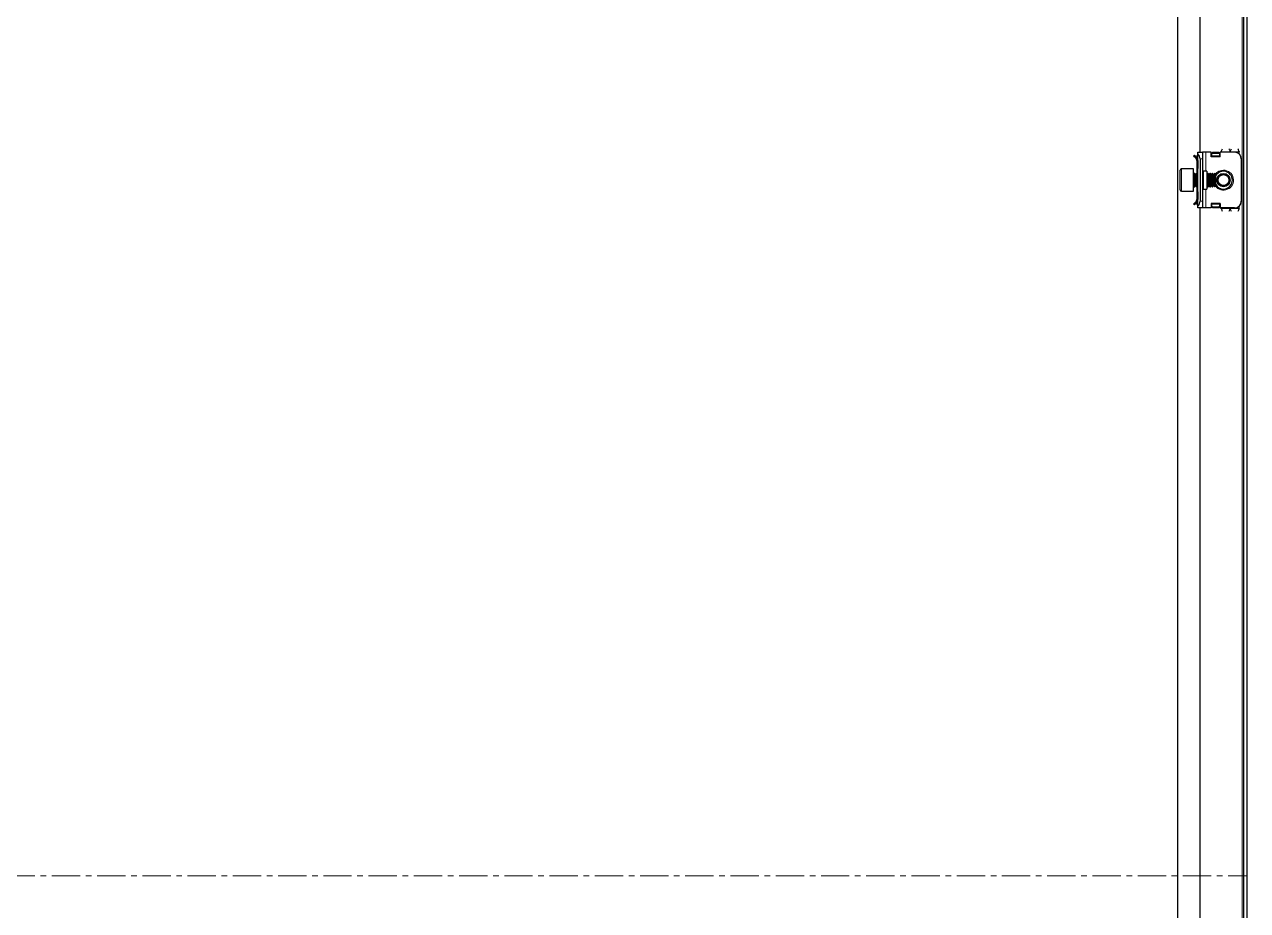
# Model space of a CAD drawing. Header units: millimetres. Extents: x -598 to 2041, y -624 to 1170.
# Drawn here: x 1492 to 2041, y 273 to 671 of the extents above; entities that cross this region are included whole.
import ezdxf

# ---------------------------------------------------------------- set-up
doc = ezdxf.new("R2010")
doc.units = ezdxf.units.MM
doc.linetypes.add('CENTERX2', pattern=[20.32, 12.7, -2.54, 2.54, -2.54])
doc.layers.add('FORMAT', color=7, linetype='Continuous')

msp = doc.modelspace()

# ---------------------------------------------------------------- linework, layer by layer
at = {"color": 8, "linetype": 'Continuous', "lineweight": 18}
for p, q in [((2039.09, 1067.11), (2039.09, -489.69)), ((2019.19, 611.71), (2018.69, 611.71)), ((2019.19, 612.21), (2018.98, 612.42)), ((2021.19, 610.71), (2020.19, 610.71)), ((2022.69, 613.71), (2022.69, 605.21)), ((2028.94, 612.07), (2025.44, 612.07)), ((2029.69, 613.96), (2033.69, 613.96)), ((2037.69, 613.96), (2033.69, 613.96)), ((2011.79, 606.21), (2011.79, 596.21)), ((2021.69, 605.21), (2021.69, 597.21)), ((2017.44, 604.21), (2017.44, 599.6)), ((2017.44, 599.6), (2017.44, 598.21)), ((2022.69, 597.21), (2022.69, 588.71)), ((2019.19, 590.71), (2018.69, 590.71)), ((2019.19, 590.21), (2018.98, 590.01)), ((2020.19, 591.71), (2021.19, 591.71)), ((2025.44, 590.36), (2028.94, 590.36)), ((2033.69, 588.46), (2029.69, 588.46)), ((2037.69, 588.46), (2033.69, 588.46))]:
    msp.add_line(p, q, dxfattribs=at)
at = {"color": 7, "linetype": 'Continuous', "lineweight": 25}
for p, q in [((2039.69, 1069.21), (2039.69, -491.79)), ((2041.19, 1069.21), (2041.19, -491.79)), ((2010.19, -460.79), (2010.19, 1038.21)), ((2020.19, 613.71), (2020.19, 988.71)), ((2017.63, 612.35), (2017.28, 612)), ((2018.25, 611.02), (2017.28, 612)), ((2018.61, 611.38), (2017.63, 612.35)), ((2018.25, 611.02), (2018.61, 611.38)), ((2018.69, 611.71), (2018.69, 611.32)), ((2018.69, 609.96), (2019.19, 609.96)), ((2018.69, 609.96), (2018.69, 606.46)), ((2018.98, 612.42), (2019.19, 612.63)), ((2019.19, 613.71), (2021.19, 613.71)), ((2019.19, 612.95), (2019.19, 613.71)), ((2019.19, 589.48), (2019.19, 612.95)), ((2019.19, 609.96), (2019.19, 606.46)), ((2020.19, 610.71), (2020.19, 591.71)), ((2021.19, 613.71), (2021.19, 610.71)), ((2022.69, 613.71), (2021.19, 613.71)), ((2021.19, 610.71), (2021.19, 591.71)), ((2025.19, 613.71), (2022.69, 613.71)), ((2025.19, 611.71), (2025.19, 613.71)), ((2029.19, 611.71), (2025.19, 611.71)), ((2025.44, 613.33), (2025.94, 613.69)), ((2025.94, 613.33), (2025.44, 612.98)), ((2025.44, 612.98), (2025.44, 613.33)), ((2025.44, 612.07), (2025.44, 612.98)), ((2025.44, 611.71), (2025.44, 612.07)), ((2025.94, 613.69), (2025.94, 613.33)), ((2025.94, 613.69), (2028.44, 613.69)), ((2025.94, 613.33), (2028.44, 613.33)), ((2028.44, 613.33), (2028.44, 613.69)), ((2028.44, 613.69), (2028.94, 613.33)), ((2028.94, 612.98), (2028.44, 613.33)), ((2028.94, 613.33), (2028.94, 612.98)), ((2028.94, 612.98), (2028.94, 612.07)), ((2028.94, 612.07), (2028.94, 611.71)), ((2028.99, 613.6), (2028.99, 611.71)), ((2029.19, 613.6), (2028.99, 613.6)), ((2029.19, 611.71), (2029.19, 613.71)), ((2035.69, 613.71), (2029.19, 613.71)), ((2029.69, 613.71), (2029.69, 613.96)), ((2037.69, 612.95), (2037.69, 613.96)), ((2038.69, 610.71), (2038.69, 591.71)), ((2011.19, 596.81), (2011.19, 605.61)), ((2017.19, 606.21), (2011.79, 606.21)), ((2017.19, 596.21), (2017.19, 606.21)), ((2019.19, 606.46), (2018.69, 606.46)), ((2018.69, 606.46), (2018.69, 604.21)), ((2023.19, 605.21), (2021.69, 605.21)), ((2023.19, 605.21), (2023.19, 597.21)), ((2017.8, 604.21), (2017.44, 604.21)), ((2018.19, 603.66), (2017.8, 604.21)), ((2017.8, 603.74), (2017.8, 604.21)), ((2017.8, 598.21), (2017.8, 603.74)), ((2018.58, 604.21), (2018.19, 603.66)), ((2018.19, 603.27), (2018.19, 603.66)), ((2018.19, 598.77), (2018.19, 603.27)), ((2018.8, 604.21), (2018.58, 604.21)), ((2018.58, 603.74), (2018.58, 604.21)), ((2018.58, 598.21), (2018.58, 603.74)), ((2019.19, 603.66), (2018.8, 604.21)), ((2018.8, 603.74), (2018.8, 604.21)), ((2018.8, 598.21), (2018.8, 603.74)), ((2023.58, 604.21), (2023.19, 603.66)), ((2023.8, 604.21), (2023.58, 604.21)), ((2023.58, 603.74), (2023.58, 604.21)), ((2023.58, 598.21), (2023.58, 603.74)), ((2024.19, 603.66), (2023.8, 604.21)), ((2023.8, 603.74), (2023.8, 604.21)), ((2023.8, 598.21), (2023.8, 603.74)), ((2024.58, 604.21), (2024.19, 603.66)), ((2024.19, 603.27), (2024.19, 603.66)), ((2024.19, 598.77), (2024.19, 603.27)), ((2024.8, 604.21), (2024.58, 604.21)), ((2024.58, 603.74), (2024.58, 604.21)), ((2024.58, 598.21), (2024.58, 603.74)), ((2025.19, 603.66), (2024.8, 604.21)), ((2024.8, 603.74), (2024.8, 604.21)), ((2024.8, 598.21), (2024.8, 603.74)), ((2025.58, 604.21), (2025.19, 603.66)), ((2025.19, 603.27), (2025.19, 603.66)), ((2025.19, 598.77), (2025.19, 603.27)), ((2025.8, 604.21), (2025.58, 604.21)), ((2025.58, 603.74), (2025.58, 604.21)), ((2025.58, 598.21), (2025.58, 603.74)), ((2026.19, 603.66), (2025.8, 604.21)), ((2025.8, 603.74), (2025.8, 604.21)), ((2025.8, 598.21), (2025.8, 603.74)), ((2026.58, 604.21), (2026.19, 603.66)), ((2026.19, 603.27), (2026.19, 603.66)), ((2026.19, 598.77), (2026.19, 603.27)), ((2026.64, 604.21), (2026.58, 604.21)), ((2026.58, 603.74), (2026.58, 604.21)), ((2026.58, 598.21), (2026.58, 603.74)), ((2027.19, 603.66), (2026.64, 604.21)), ((2026.64, 598.21), (2026.64, 604.21)), ((2027.19, 598.77), (2027.19, 603.66)), ((2011.79, 596.21), (2017.19, 596.21)), ((2017.44, 598.21), (2017.8, 598.21)), ((2017.8, 598.21), (2018.19, 598.77)), ((2018.19, 598.77), (2018.58, 598.21)), ((2018.58, 598.21), (2018.8, 598.21)), ((2018.69, 598.21), (2018.69, 595.96)), ((2018.69, 595.96), (2019.19, 595.96)), ((2018.69, 595.96), (2018.69, 592.46)), ((2018.8, 598.21), (2019.19, 598.77)), ((2019.19, 595.96), (2019.19, 592.46)), ((2021.69, 597.21), (2023.19, 597.21)), ((2023.19, 598.77), (2023.58, 598.21)), ((2023.58, 598.21), (2023.8, 598.21)), ((2023.8, 598.21), (2024.19, 598.77)), ((2024.19, 598.77), (2024.58, 598.21)), ((2024.58, 598.21), (2024.8, 598.21)), ((2024.8, 598.21), (2025.19, 598.77)), ((2025.19, 598.77), (2025.58, 598.21)), ((2025.58, 598.21), (2025.8, 598.21)), ((2025.8, 598.21), (2026.19, 598.77)), ((2026.19, 598.77), (2026.58, 598.21)), ((2026.58, 598.21), (2026.64, 598.21)), ((2026.64, 598.21), (2027.19, 598.77)), ((2018.25, 591.4), (2017.28, 590.43)), ((2017.63, 590.07), (2017.28, 590.43)), ((2018.61, 591.05), (2017.63, 590.07)), ((2018.25, 591.4), (2018.61, 591.05)), ((2018.69, 592.46), (2019.19, 592.46)), ((2018.69, 590.71), (2018.69, 591.17)), ((2019.19, 589.8), (2018.98, 590.01)), ((2019.19, 588.71), (2019.19, 589.48)), ((2021.19, 588.71), (2019.19, 588.71)), ((2020.19, -11.29), (2020.19, 588.71)), ((2021.19, 591.71), (2021.19, 588.71)), ((2022.69, 588.71), (2021.19, 588.71)), ((2025.19, 588.71), (2022.69, 588.71)), ((2029.19, 590.71), (2025.19, 590.71)), ((2025.19, 590.71), (2025.19, 588.71)), ((2025.44, 590.36), (2025.44, 590.71)), ((2025.44, 589.45), (2025.44, 590.36)), ((2025.44, 589.45), (2025.94, 589.09)), ((2025.44, 589.09), (2025.44, 589.45)), ((2025.94, 588.74), (2025.44, 589.09)), ((2028.44, 589.09), (2025.94, 589.09)), ((2025.94, 589.09), (2025.94, 588.74)), ((2028.44, 588.74), (2025.94, 588.74)), ((2028.44, 589.09), (2028.94, 589.45)), ((2028.44, 588.74), (2028.44, 589.09)), ((2028.94, 589.09), (2028.44, 588.74)), ((2028.94, 590.71), (2028.94, 590.36)), ((2028.94, 590.36), (2028.94, 589.45)), ((2028.94, 589.45), (2028.94, 589.09)), ((2028.99, 590.71), (2028.99, 588.83)), ((2028.99, 588.83), (2029.19, 588.83)), ((2029.19, 590.71), (2029.19, 588.71)), ((2035.69, 588.71), (2029.19, 588.71)), ((2029.69, 588.46), (2029.69, 588.71)), ((2037.69, 588.46), (2037.69, 589.48))]:
    msp.add_line(p, q, dxfattribs=at)
for radius in [3, 2.76, 2.45]:
    msp.add_circle((2030.69, 601.21), radius, dxfattribs=at)
for centre, radius, start, end in [((2019.69, 611.71), 1, 135, 180), ((2017.19, 610.71), 3, 360, 48.1897), ((2035.69, 610.71), 3, 360, 90), ((2011.79, 605.61), 0.6, 90, 180), ((2017.44, 604.46), 0.25, 180, 270), ((2021.69, 605.71), 0.5, 180, 270), ((2030.69, 601.21), 4, 270, 151.045), ((2030.69, 601.21), 4, 208.955, 270), ((2011.79, 596.81), 0.6, 180, 270), ((2017.44, 597.96), 0.25, 90, 180), ((2021.69, 596.71), 0.5, 90, 180), ((2019.69, 590.71), 1, 180, 225), ((2017.19, 591.71), 3, 311.8103, 360), ((2035.69, 591.71), 3, 270, 360)]:
    msp.add_arc(centre, radius, start, end, dxfattribs=at)
at = {"color": 8, "linetype": 'Continuous', "lineweight": 18}
for start, end in [(215.4622, 90), (90, 144.5378)]:
    msp.add_arc((2030.69, 601.21), 4.5, start, end, dxfattribs=at)
at = {"color": 7, "linetype": 'Continuous', "lineweight": 25}
for points, knots in [([(2029.69, 613.96), (2029.79, 614.21), (2029.98, 614.69), (2030.17, 615.09), (2030.26, 615.29)], [0, 0, 0, 0, 0.502065, 1, 1, 1, 1]), ([(2033.12, 615.28), (2033.2, 615.12), (2033.37, 614.77), (2033.56, 614.28), (2033.68, 614), (2033.69, 613.96)], [0, 0, 0, 0, 0.4154826, 0.9171518, 1, 1, 1, 1]), ([(2033.69, 613.96), (2033.79, 614.21), (2033.98, 614.69), (2034.17, 615.09), (2034.26, 615.29)], [0, 0, 0, 0, 0.502065, 1, 1, 1, 1]), ([(2037.12, 615.28), (2037.2, 615.12), (2037.37, 614.77), (2037.56, 614.28), (2037.68, 614), (2037.69, 613.96)], [0, 0, 0, 0, 0.4154826, 0.9171518, 1, 1, 1, 1]), ([(2018.69, 609.96), (2018.67, 610.15), (2018.64, 610.44), (2018.45, 610.8), (2018.32, 610.95), (2018.25, 611.02)], [0, 0, 0, 0, 0.485042, 0.738404, 1, 1, 1, 1]), ([(2019.19, 609.96), (2019.17, 610.21), (2019.11, 610.69), (2018.83, 611.15), (2018.63, 611.35), (2018.61, 611.38)], [0, 0, 0, 0, 0.461863, 0.923726, 1, 1, 1, 1]), ([(2018.25, 591.4), (2018.37, 591.55), (2018.55, 591.78), (2018.67, 592.16), (2018.69, 592.36), (2018.69, 592.46)], [0, 0, 0, 0, 0.485042, 0.738404, 1, 1, 1, 1]), ([(2018.61, 591.05), (2018.76, 591.24), (2019.06, 591.62), (2019.19, 592.14), (2019.19, 592.42), (2019.19, 592.46)], [0, 0, 0, 0, 0.461863, 0.923726, 1, 1, 1, 1]), ([(2030.26, 587.15), (2030.18, 587.31), (2030.01, 587.66), (2029.82, 588.14), (2029.71, 588.42), (2029.69, 588.46)], [0, 0, 0, 0, 0.415483, 0.917152, 1, 1, 1, 1]), ([(2033.69, 588.46), (2033.6, 588.22), (2033.41, 587.73), (2033.21, 587.34), (2033.12, 587.14)], [0, 0, 0, 0, 0.502065, 1, 1, 1, 1]), ([(2034.26, 587.15), (2034.18, 587.31), (2034.01, 587.66), (2033.82, 588.14), (2033.71, 588.42), (2033.69, 588.46)], [0, 0, 0, 0, 0.415483, 0.917152, 1, 1, 1, 1]), ([(2037.69, 588.46), (2037.6, 588.22), (2037.41, 587.73), (2037.21, 587.34), (2037.12, 587.14)], [0, 0, 0, 0, 0.502065, 1, 1, 1, 1])]:
    msp.add_open_spline(points, degree=3, knots=knots, dxfattribs=at)
at = {"layer": 'FORMAT', "linetype": 'CENTERX2', "lineweight": 18}
msp.add_line((894.89, 288.71), (2041.49, 288.71), dxfattribs=at)

doc.saveas('drawing.dxf')
